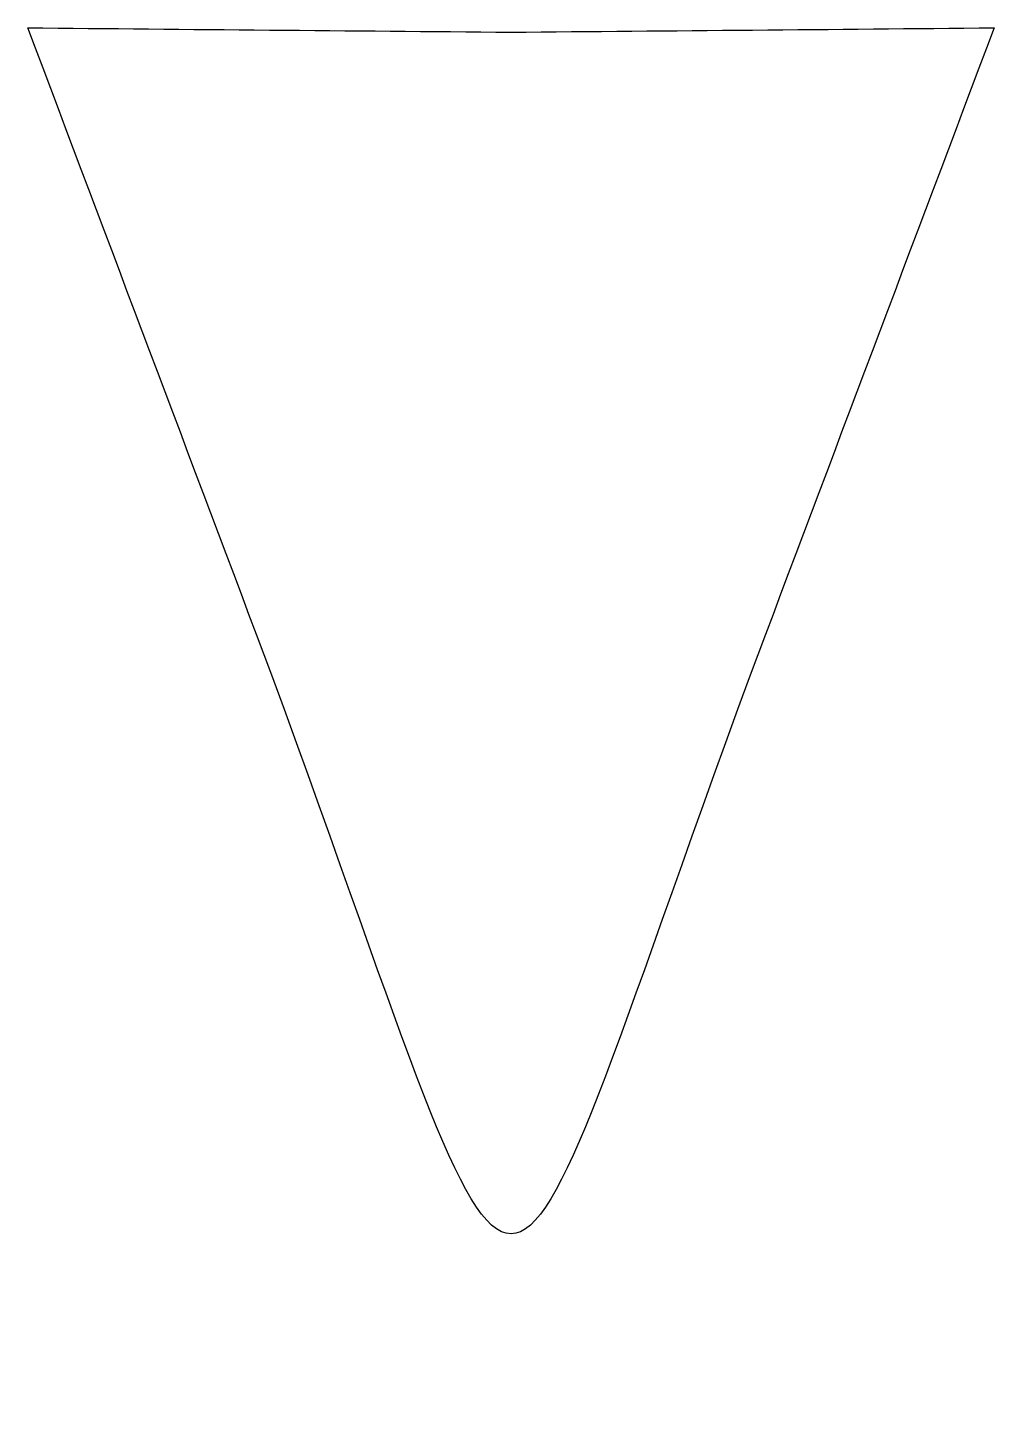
# Model space of a CAD drawing. Header units: centimetres. Extents: x -6.2 to 6.2, y -10.1 to 7.7.
import ezdxf

# ---------------------------------------------------------------- set-up
doc = ezdxf.new("R2010")
doc.units = ezdxf.units.CM
doc.header["$MEASUREMENT"] = 0
doc.layers.add('Camada 1', color=7, linetype='Continuous')

msp = doc.modelspace()

# ---------------------------------------------------------------- linework, layer by layer
at = {"layer": 'Camada 1'}
msp.add_open_spline([(3.06864, -0.56651), (4.11205, 2.20108), (5.15562, 4.96868), (6.19913, 7.73627), (6.19913, 7.73627), (4.13273, 7.71775), (2.06639, 7.69925), (0.00005, 7.68076), (0.00005, 7.68076), (-2.06634, 7.69926), (-4.13271, 7.71775), (-6.19913, 7.73627), (-6.19913, 7.73627), (-5.15559, 4.96868), (-4.11207, 2.20108), (-3.06853, -0.56651), (-3.06853, -0.56651), (0.44106, -10.1262), (-0.44101, -10.1262), (3.06864, -0.56651), (3.06864, -0.56651), (3.06864, -0.56651), (3.06864, -0.56651), (3.06864, -0.56651)], degree=3, knots=[0, 0, 0, 0, 0.14285714, 0.14285714, 0.14285714, 0.14285714, 0.28571429, 0.28571429, 0.28571429, 0.28571429, 0.42857143, 0.42857143, 0.42857143, 0.42857143, 0.57142857, 0.57142857, 0.57142857, 0.57142857, 0.71428571, 0.71428571, 0.71428571, 0.71428571, 1, 1, 1, 1], dxfattribs=at)

doc.saveas('drawing.dxf')
